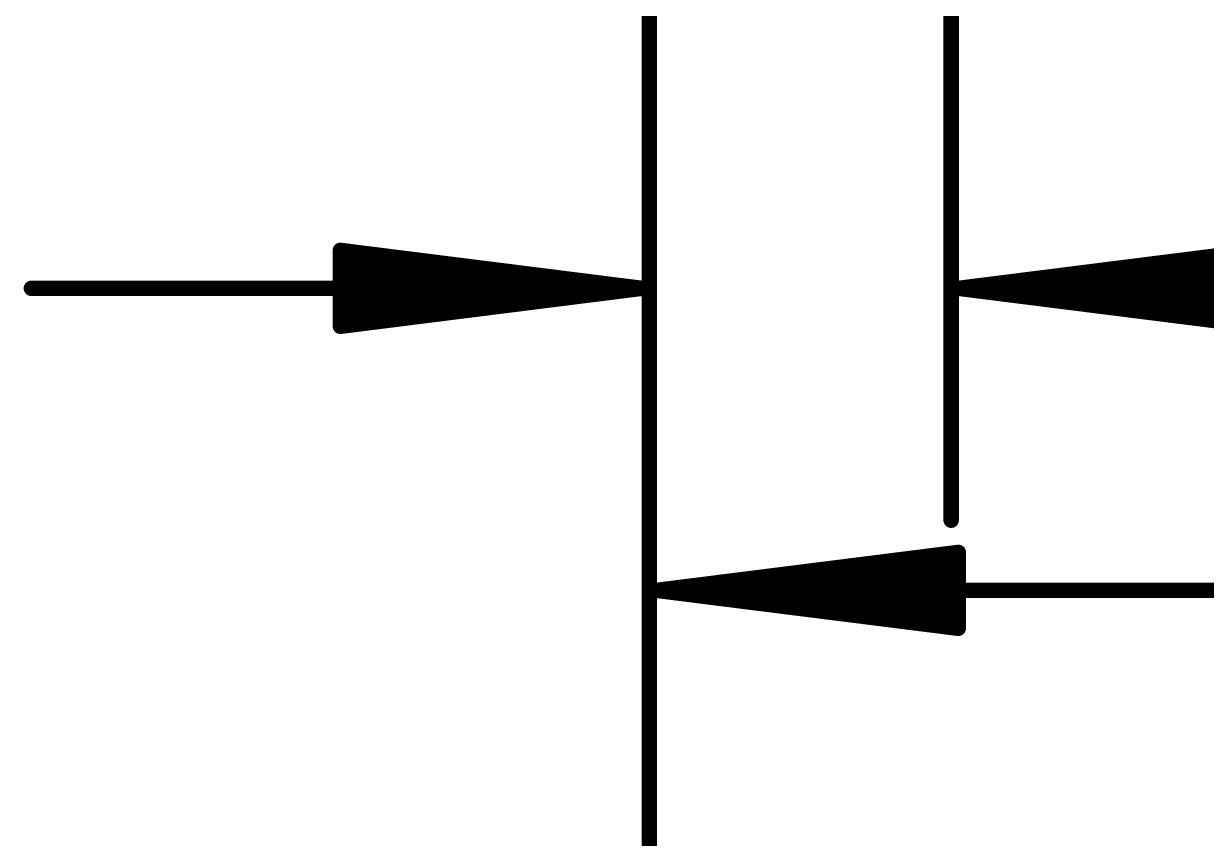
# Model space of a CAD drawing. Extents: x -41 to 66, y -20 to 13.
# Drawn here: x -5.27 to 4.69, y -7.17 to -0.31 of the extents above; entities that cross this region are included whole.
import ezdxf

# ---------------------------------------------------------------- set-up
doc = ezdxf.new("R2010")
doc.units = 0
doc.layers.add('47', color=253, linetype='CONTINUOUS')

msp = doc.modelspace()

# ---------------------------------------------------------------- linework, layer by layer
at = {"layer": '47', "const_width": 0.13}
for points in [[(2.54, 6.35), (2.54, -4.49)], [(0, 0), (0, -4.49)], [(0, 0), (0, -7.03)], [(0, 0), (0, -9.57)], [(-0.065, -2.54), (-2.6, -2.2208)], [(-2.6, -2.2208), (-2.6, -2.8592)], [(2.605, -2.54), (5.14, -2.2208)], [(-0.065, -2.54), (-2.6, -2.28)], [(2.605, -2.54), (5.14, -2.28)], [(-0.065, -2.54), (-2.6, -2.41)], [(2.605, -2.54), (5.14, -2.41)], [(-0.065, -2.54), (-5.2, -2.54)], [(-2.6, -2.8592), (-0.065, -2.54)], [(-2.6, -2.67), (-0.065, -2.54)], [(-2.6, -2.8), (-0.065, -2.54)], [(2.605, -2.54), (9.5672, -2.54)], [(5.14, -2.8592), (2.605, -2.54)], [(5.14, -2.67), (2.605, -2.54)], [(5.14, -2.8), (2.605, -2.54)], [(0.065, -5.08), (2.6, -4.7608)], [(0.065, -5.08), (2.6, -4.82)], [(2.6, -4.7608), (2.6, -5.3992)], [(0.065, -5.08), (2.6, -4.95)], [(0.065, -5.08), (20.255, -5.08)], [(2.6, -5.3992), (0.065, -5.08)], [(2.6, -5.21), (0.065, -5.08)], [(2.6, -5.34), (0.065, -5.08)]]:
    msp.add_lwpolyline(points, dxfattribs=at)
at = {"layer": '47', "const_width": 0.065}
for points in [[(-2.5959, -2.1885, 1), (-2.6041, -2.253)], [(-2.5675, -2.2208, 1), (-2.6325, -2.2208)], [(-2.5967, -2.2477, 1), (-2.6033, -2.3123)], [(-2.5983, -2.3775, 1), (-2.6017, -2.4425)], [(-5.2, -2.5075, 1), (-5.2, -2.5725)], [(-0.0609, -2.5722, 1), (-0.0691, -2.5078)], [(-0.0691, -2.5722, 1), (-0.0609, -2.5078)], [(-0.0617, -2.5723, 1), (-0.0683, -2.5077)], [(-0.0683, -2.5723, 1), (-0.0617, -2.5077)], [(-0.0667, -2.5725, 1), (-0.0633, -2.5075)], [(-0.0633, -2.5725, 1), (-0.0667, -2.5075)], [(-0.065, -2.5725, 1), (-0.065, -2.5075)], [(2.605, -2.5075, 1), (2.605, -2.5725)], [(2.6091, -2.5078, 1), (2.6009, -2.5722)], [(2.6033, -2.5075, 1), (2.6067, -2.5725)], [(2.6067, -2.5075, 1), (2.6033, -2.5725)], [(2.6083, -2.5077, 1), (2.6017, -2.5723)], [(2.6017, -2.5077, 1), (2.6083, -2.5723)], [(2.6009, -2.5078, 1), (2.6091, -2.5722)], [(-2.6017, -2.6375, 1), (-2.5983, -2.7025)], [(-2.6033, -2.7677, 1), (-2.5967, -2.8323)], [(-2.6041, -2.827, 1), (-2.5959, -2.8915)], [(-2.6325, -2.8592, 1), (-2.5675, -2.8592)], [(-0.0325, -4.49, 1), (0.0325, -4.49)], [(2.5075, -4.49, 1), (2.5725, -4.49)], [(2.6325, -4.7608, 1), (2.5675, -4.7608)], [(2.6041, -4.793, 1), (2.5959, -4.7285)], [(2.6033, -4.8523, 1), (2.5967, -4.7877)], [(2.6017, -4.9825, 1), (2.5983, -4.9175)], [(0.065, -5.0475, 1), (0.065, -5.1125)], [(0.0691, -5.0478, 1), (0.0609, -5.1122)], [(0.0633, -5.0475, 1), (0.0667, -5.1125)], [(0.0667, -5.0475, 1), (0.0633, -5.1125)], [(0.0683, -5.0477, 1), (0.0617, -5.1123)], [(0.0617, -5.0477, 1), (0.0683, -5.1123)], [(0.0609, -5.0478, 1), (0.0691, -5.1122)], [(2.5983, -5.2425, 1), (2.6017, -5.1775)], [(2.5675, -5.3992, 1), (2.6325, -5.3992)], [(2.5959, -5.4315, 1), (2.6041, -5.367)], [(2.5967, -5.3723, 1), (2.6033, -5.3077)], [(-0.0325, -7.03, 1), (0.0325, -7.03)]]:
    msp.add_lwpolyline(points, format="xyb", dxfattribs=at)

doc.saveas('drawing.dxf')
